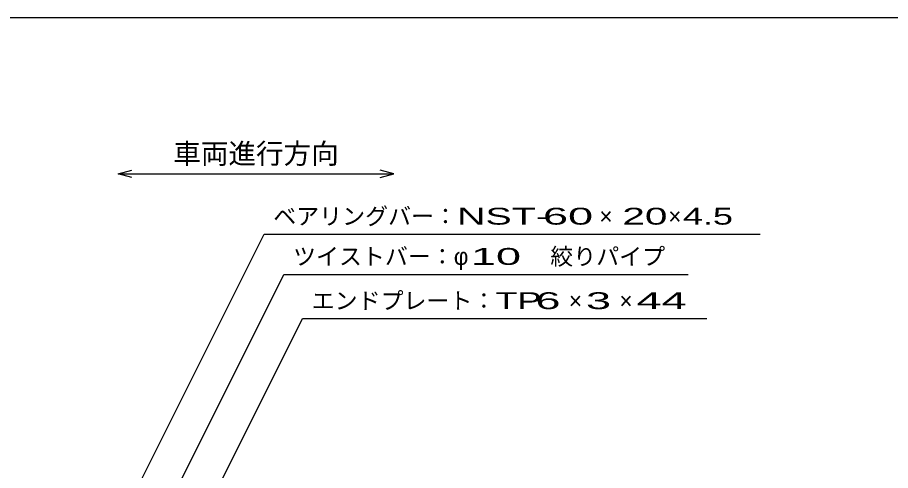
# Model space of a CAD drawing. Units: millimetres, scale not verified. Extents: x -1456 to 1385, y -1026 to 843.
# Drawn here: x -992 to -231, y 449 to 843 of the extents above; entities that cross this region are included whole.
import ezdxf
from ezdxf.enums import TextEntityAlignment as Align

# ---------------------------------------------------------------- set-up
doc = ezdxf.new("R2010")
doc.units = ezdxf.units.MM
doc.header["$LTSCALE"] = 8
doc.layers.add('0_2', color=150, linetype='Continuous', lineweight=25)
doc.layers.add('22', color=2, linetype='Continuous', lineweight=25)
doc.styles.add('ベクトル', font='')
doc.styles.get('ベクトル').set_extended_font_data('ベクトル')

msp = doc.modelspace()

# ---------------------------------------------------------------- linework, layer by layer
at = {"layer": '0_2'}
msp.add_line((-1383.2, 842.8), (1384.8, 842.8), dxfattribs=at)
at = {"layer": '22', "color": 4}
for p, q in [((-903.8, 706.8), (-891.8, 710)), ((-663.8, 706.8), (-675.8, 710)), ((-891.8, 703.6), (-903.8, 706.8)), ((-903.8, 706.8), (-663.8, 706.8)), ((-675.8, 703.6), (-663.8, 706.8)), ((-963.8, 280.3), (-776.8, 654.3)), ((-776.8, 654.3), (-344.8, 654.3)), ((-904.05, 330.3), (-759.55, 619.3)), ((-759.55, 619.3), (-407.55, 619.3)), ((-820.35, 426.8), (-743.35, 580.8)), ((-743.35, 580.8), (-391.35, 580.8))]:
    msp.add_line(p, q, dxfattribs=at)

# ---------------------------------------------------------------- texts
at = {"layer": '22', "style": 'ベクトル'}
for s, height, p in [('車両進行方向', 17.6, (-855.8, 724.4)), ('ベアリングバー：', 14.66, (-768.8, 669.9)), ('×', 14.66, (-484.8, 669.9)), ('×', 14.66, (-424.8, 669.9)), ('ツイストバー：', 14.66, (-751.55, 634.9)), ('φ', 14.66, (-611.55, 634.9)), ('絞りパイプ', 14.66, (-527.55, 634.9)), ('エンドプレート：', 14.66, (-735.35, 596.4)), ('×', 14.66, (-511.35, 596.4)), ('×', 14.66, (-467.35, 596.4))]:
    msp.add_text(s, height=height, dxfattribs=at).set_placement(p, align=Align.MIDDLE_LEFT)
for s, width, p in [('NST-', 1.75, (-608.8, 669.9)), (' 60 ', 2, (-544.8, 669.9)), ('20', 1.8, (-464.8, 669.9)), (' 4.5 ', 1.6, (-420.8, 669.9)), (' 10 ', 2, (-607.55, 634.9)), ('TP', 1.6, (-575.35, 596.4)), (' 6 ', 2, (-551.35, 596.4)), (' 3 ', 2, (-507.35, 596.4)), (' 44 ', 2, (-463.35, 596.4))]:
    msp.add_text(s, height=14.66, dxfattribs=dict(at, width=width)).set_placement(p, align=Align.MIDDLE_LEFT)

doc.saveas('drawing.dxf')
